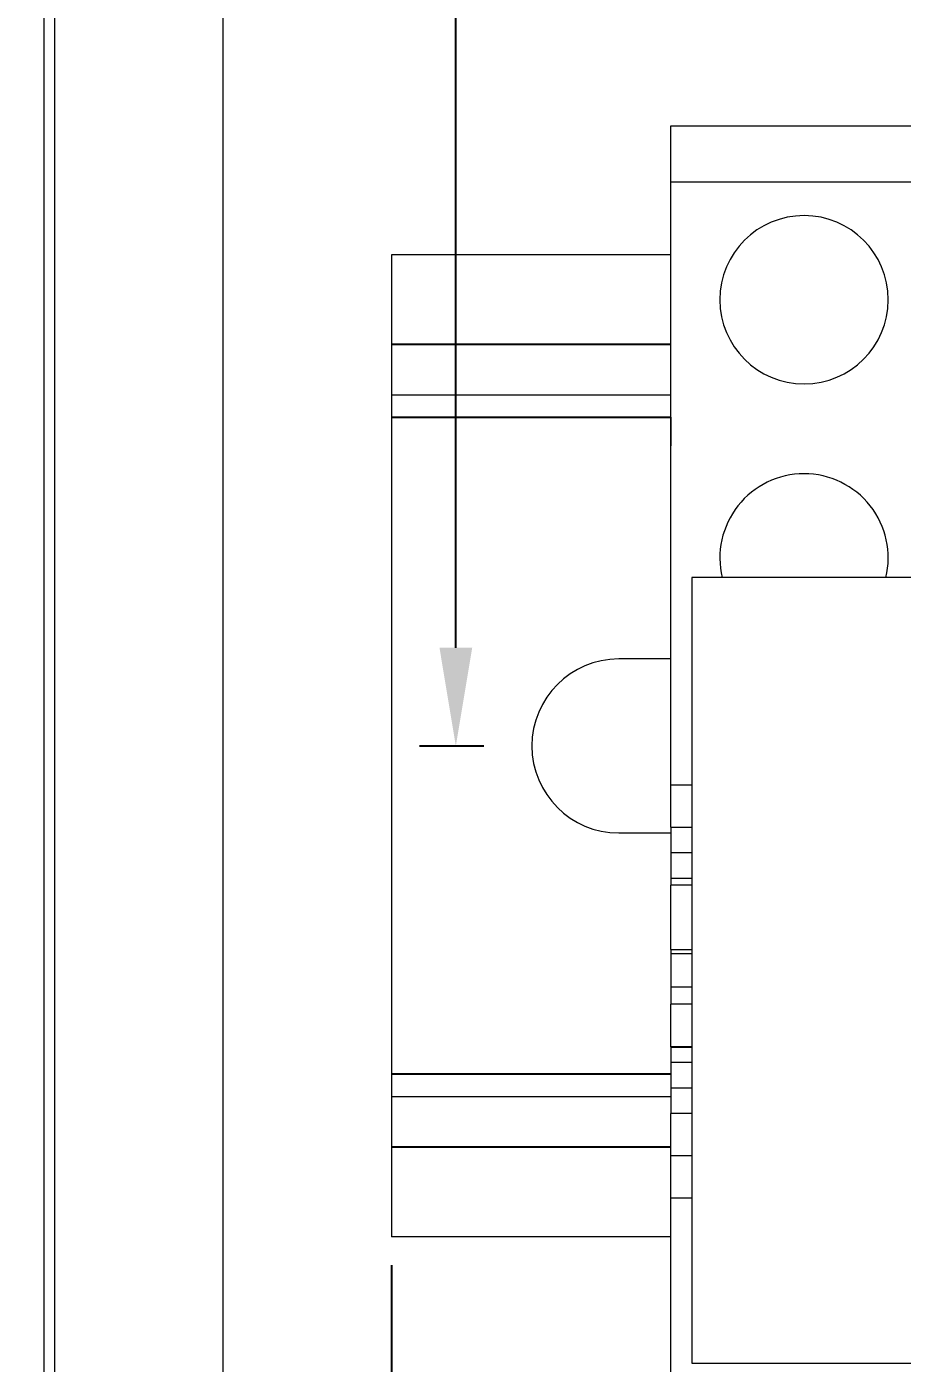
# Model space of a CAD drawing. Extents: x 4137 to 28680, y 2446 to 6814.
# Drawn here: x 10882.68 to 10913.88, y 4885.59 to 4933.22 of the extents above; entities that cross this region are included whole.
import ezdxf

# ---------------------------------------------------------------- set-up
doc = ezdxf.new("R2010")
doc.units = 0
doc.header["$LTSCALE"] = 0.5
doc.layers.get('0').update_dxf_attribs({"linetype": 'CONTINUOUS'})
doc.layers.get('DEFPOINTS').update_dxf_attribs({"linetype": 'CONTINUOUS'})
doc.layers.add('DIM', color=5, linetype='CONTINUOUS')
doc.layers.add('VOL', color=2, linetype='CONTINUOUS')
doc.styles.get("Standard").update_dxf_attribs({"font": 'simplex.shx'})
doc.dimstyles.new('YP115', dxfattribs={"dimscale": 0, "dimtxt": 37.5, "dimasz": 37.5, "dimexe": 0.5, "dimexo": 37.5, "dimgap": 22.5, "dimtad": 0, "dimtoh": 1, "dimdec": 1, "dimzin": 0, "dimdsep": 46, "dimtxsty": 'Standard', "dimcen": 0, "dimdle": 1.25, "dimadec": 0, "dimazin": 0, "dimtfac": 0.75, "dimtdec": 1, "dimtofl": 0, "dimtmove": 2, "dimatfit": 3, "dimfxl": 1, "dimtolj": 1, "dimtzin": 0, "dimarcsym": 0})

# ---------------------------------------------------------------- blocks, each defined once
blk = doc.blocks.new('*D29')
at = {"layer": 'DEFPOINTS', "color": 0, "transparency": 16777216}
for p in [(10897.968, 5020.091), (10901.677, 5020.091), (10895.677, 4907.591)]:
    blk.add_point(p, dxfattribs=at)
at = {"layer": 'DIM', "color": 0, "lineweight": -2, "transparency": 16777216}
for p, q in [((10900.677, 5020.091), (10896.968, 5020.091)), ((10897.968, 5016.591), (10897.968, 4957.416)), ((10897.968, 4911.091), (10897.968, 4942.282)), ((10896.677, 4907.591), (10898.968, 4907.591))]:
    blk.add_line(p, q, dxfattribs=at)
at = {"layer": 'DIM', "color": 0, "transparency": 16777216}
for points in [[(10897.385, 5016.591), (10898.551, 5016.591), (10897.968, 5020.091)], [(10897.385, 4911.091), (10898.551, 4911.091), (10897.968, 4907.591)]]:
    blk.add_solid(points, dxfattribs=at)
at = {"layer": 'DIM', "color": 0, "transparency": 16777216, "insert": (10897.968, 4949.849), "char_height": 3.5, "attachment_point": 5, "rotation": 90}
blk.add_mtext('\\A1;142.5', dxfattribs=at)
blk = doc.blocks.new('*D30')
at = {"layer": 'DEFPOINTS', "color": 0, "transparency": 16777216}
for p in [(10895.677, 4890.091), (10889.677, 4883.117), (10889.677, 4879.107)]:
    blk.add_point(p, dxfattribs=at)
at = {"layer": 'DIM', "color": 0, "lineweight": -2, "transparency": 16777216}
for p, q in [((10895.677, 4889.091), (10895.677, 4878.107)), ((10889.677, 4882.117), (10889.677, 4878.107)), ((10886.177, 4879.107), (10882.677, 4879.107)), ((10899.177, 4879.107), (10902.677, 4879.107))]:
    blk.add_line(p, q, dxfattribs=at)
at = {"layer": 'DIM', "color": 0, "transparency": 16777216}
for points in [[(10886.177, 4879.691), (10886.177, 4878.524), (10889.677, 4879.107)], [(10899.177, 4879.691), (10899.177, 4878.524), (10895.677, 4879.107)]]:
    blk.add_solid(points, dxfattribs=at)
at = {"layer": 'DIM', "color": 0, "transparency": 16777216, "insert": (10894.875, 4874.281), "char_height": 3.5, "attachment_point": 5}
blk.add_mtext('\\A1;6.0', dxfattribs=at)
blk = doc.blocks.new('*D32')
at = {"layer": 'DEFPOINTS', "color": 0, "transparency": 16777216}
for p in [(10895.677, 4890.091), (10889.677, 4883.117), (10889.677, 4879.107)]:
    blk.add_point(p, dxfattribs=at)
at = {"layer": 'DIM', "color": 0, "lineweight": -2, "transparency": 16777216}
for p, q in [((10895.677, 4889.091), (10895.677, 4878.107)), ((10889.677, 4882.117), (10889.677, 4878.107)), ((10886.177, 4879.107), (10882.677, 4879.107)), ((10899.177, 4879.107), (10902.677, 4879.107))]:
    blk.add_line(p, q, dxfattribs=at)
at = {"layer": 'DIM', "color": 0, "transparency": 16777216}
for points in [[(10886.177, 4879.691), (10886.177, 4878.524), (10889.677, 4879.107)], [(10899.177, 4879.691), (10899.177, 4878.524), (10895.677, 4879.107)]]:
    blk.add_solid(points, dxfattribs=at)
at = {"layer": 'DIM', "color": 0, "transparency": 16777216, "insert": (10894.875, 4874.281), "char_height": 3.5, "attachment_point": 5}
blk.add_mtext('\\A1;6.0', dxfattribs=at)

msp = doc.modelspace()

# ---------------------------------------------------------------- linework, layer by layer
at = {"color": 7, "linetype": 'Continuous', "lineweight": 15}
for p, q in [((10883.285, 5044.983), (10883.285, 4770.199)), ((10883.285, 5044.983), (10883.285, 4770.199)), ((10883.677, 4770.591), (10883.677, 5044.591)), ((10883.677, 4770.591), (10883.677, 5044.591)), ((10889.677, 4798.091), (10889.677, 4962.591)), ((10889.677, 4798.091), (10889.677, 4962.591)), ((10905.627, 4929.691), (10915.127, 4929.691)), ((10905.627, 4927.691), (10905.627, 4929.691)), ((10905.627, 4929.691), (10915.127, 4929.691)), ((10905.627, 4927.691), (10905.627, 4929.691)), ((10905.627, 4927.691), (10915.127, 4927.691)), ((10905.627, 4906.191), (10905.627, 4927.691)), ((10905.627, 4927.691), (10915.127, 4927.691)), ((10905.627, 4906.191), (10905.627, 4927.691)), ((10905.627, 4925.091), (10895.677, 4925.091)), ((10895.677, 4925.091), (10895.677, 4921.891)), ((10905.627, 4925.091), (10895.677, 4925.091)), ((10895.677, 4925.091), (10895.677, 4921.891)), ((10895.677, 4921.891), (10895.677, 4920.091)), ((10895.677, 4921.891), (10895.677, 4920.091)), ((10905.627, 4920.091), (10895.677, 4920.091)), ((10895.677, 4920.091), (10895.677, 4919.291)), ((10905.627, 4920.091), (10895.677, 4920.091)), ((10895.677, 4920.091), (10895.677, 4919.291)), ((10895.677, 4919.291), (10895.677, 4895.891)), ((10895.677, 4919.291), (10895.677, 4895.891)), ((10905.627, 4919.306), (10905.627, 4918.291)), ((10905.627, 4919.306), (10905.627, 4918.291)), ((10914.377, 4913.591), (10906.377, 4913.591)), ((10906.377, 4913.591), (10906.377, 4885.591)), ((10914.377, 4913.591), (10906.377, 4913.591)), ((10906.377, 4913.591), (10906.377, 4885.591)), ((10905.627, 4910.691), (10903.777, 4910.691)), ((10905.627, 4910.691), (10903.777, 4910.691)), ((10906.377, 4906.191), (10905.627, 4906.191)), ((10905.627, 4904.691), (10905.627, 4906.191)), ((10906.377, 4906.191), (10905.627, 4906.191)), ((10905.627, 4904.691), (10905.627, 4906.191)), ((10905.627, 4904.691), (10906.377, 4904.691)), ((10905.627, 4904.691), (10905.627, 4903.791)), ((10905.627, 4904.691), (10906.377, 4904.691)), ((10905.627, 4904.691), (10905.627, 4903.791)), ((10903.777, 4904.491), (10905.627, 4904.491)), ((10903.777, 4904.491), (10905.627, 4904.491)), ((10905.627, 4903.791), (10905.627, 4902.87)), ((10905.627, 4903.791), (10905.627, 4902.87)), ((10905.627, 4902.87), (10905.627, 4902.634)), ((10905.627, 4902.87), (10905.627, 4902.634)), ((10906.377, 4902.634), (10905.627, 4902.634)), ((10905.627, 4900.341), (10905.627, 4902.634)), ((10906.377, 4902.634), (10905.627, 4902.634)), ((10905.627, 4900.341), (10905.627, 4902.634)), ((10905.627, 4900.341), (10905.627, 4900.191)), ((10905.627, 4900.341), (10905.627, 4900.191)), ((10905.627, 4900.191), (10906.377, 4900.191)), ((10905.627, 4900.191), (10906.377, 4900.191)), ((10905.627, 4900.191), (10905.627, 4898.991)), ((10905.627, 4900.191), (10906.377, 4900.191)), ((10905.627, 4900.191), (10906.377, 4900.191)), ((10905.627, 4900.191), (10905.627, 4898.991)), ((10906.377, 4898.991), (10905.627, 4898.991)), ((10905.627, 4898.991), (10905.627, 4898.391)), ((10906.377, 4898.991), (10905.627, 4898.991)), ((10905.627, 4898.991), (10905.627, 4898.391)), ((10906.377, 4898.391), (10905.627, 4898.391)), ((10906.377, 4898.391), (10905.627, 4898.391)), ((10905.627, 4896.866), (10905.627, 4898.391)), ((10906.377, 4898.391), (10905.627, 4898.391)), ((10906.377, 4898.391), (10905.627, 4898.391)), ((10905.627, 4896.866), (10905.627, 4898.391)), ((10906.377, 4896.866), (10905.627, 4896.866)), ((10905.627, 4896.866), (10905.627, 4896.852)), ((10906.377, 4896.866), (10905.627, 4896.866)), ((10905.627, 4896.866), (10905.627, 4896.852)), ((10905.627, 4896.852), (10905.627, 4896.311)), ((10905.627, 4896.852), (10905.627, 4896.311)), ((10905.627, 4896.311), (10905.627, 4895.391)), ((10905.627, 4896.311), (10905.627, 4895.391)), ((10895.677, 4895.891), (10895.677, 4895.091)), ((10895.677, 4895.891), (10895.677, 4895.091)), ((10905.627, 4895.091), (10895.677, 4895.091)), ((10895.677, 4895.091), (10895.677, 4893.291)), ((10905.627, 4895.091), (10895.677, 4895.091)), ((10895.677, 4895.091), (10895.677, 4893.291)), ((10905.627, 4895.391), (10905.627, 4894.491)), ((10905.627, 4895.391), (10905.627, 4894.491)), ((10906.377, 4894.491), (10905.627, 4894.491)), ((10905.627, 4892.991), (10905.627, 4894.491)), ((10906.377, 4894.491), (10905.627, 4894.491)), ((10905.627, 4892.991), (10905.627, 4894.491)), ((10895.677, 4893.291), (10895.677, 4890.091)), ((10895.677, 4893.291), (10895.677, 4890.091)), ((10905.627, 4892.991), (10906.377, 4892.991)), ((10905.627, 4891.491), (10905.627, 4892.991)), ((10905.627, 4892.991), (10906.377, 4892.991)), ((10905.627, 4891.491), (10905.627, 4892.991)), ((10905.627, 4880.391), (10905.627, 4891.491)), ((10905.627, 4880.391), (10905.627, 4891.491)), ((10905.627, 4890.091), (10895.677, 4890.091)), ((10905.627, 4890.091), (10895.677, 4890.091)), ((10906.377, 4885.591), (10914.377, 4885.591)), ((10906.377, 4885.591), (10914.377, 4885.591))]:
    msp.add_line(p, q, dxfattribs=at)
at = {"color": 8, "linetype": 'Continuous', "lineweight": 15}
for p, q in [((10905.627, 4903.791), (10906.377, 4903.791)), ((10905.627, 4903.791), (10906.377, 4903.791)), ((10906.377, 4902.87), (10905.627, 4902.87)), ((10906.377, 4902.87), (10905.627, 4902.87)), ((10905.627, 4900.341), (10906.377, 4900.341)), ((10905.627, 4900.341), (10906.377, 4900.341)), ((10905.627, 4896.852), (10906.377, 4896.852)), ((10905.627, 4896.852), (10906.377, 4896.852)), ((10906.377, 4896.311), (10905.627, 4896.311)), ((10906.377, 4896.311), (10905.627, 4896.311)), ((10906.377, 4895.391), (10905.627, 4895.391)), ((10906.377, 4895.391), (10905.627, 4895.391)), ((10905.627, 4891.491), (10906.377, 4891.491)), ((10905.627, 4891.491), (10906.377, 4891.491))]:
    msp.add_line(p, q, dxfattribs=at)
at = {"color": 7, "linetype": 'Continuous', "lineweight": 15}
for centre, radius, start, end in [((10910.377, 4923.491), 3, 90, 270), ((10910.377, 4923.491), 3, 90, 270), ((10910.377, 4923.491), 3, 270, 90), ((10910.377, 4923.491), 3, 270, 90), ((10910.377, 4914.291), 3, 90, 193.4934), ((10910.377, 4914.291), 3, 90, 193.4934), ((10910.377, 4914.291), 3, 346.5066, 90), ((10910.377, 4914.291), 3, 346.5066, 90), ((10903.777, 4907.591), 3.1, 90, 270), ((10903.777, 4907.591), 3.1, 90, 270)]:
    msp.add_arc(centre, radius, start, end, dxfattribs=at)
at = {"layer": 'VOL'}
for p, q in [((10905.627, 4921.891), (10895.677, 4921.891)), ((10905.627, 4921.891), (10895.677, 4921.891)), ((10905.627, 4919.291), (10895.677, 4919.291)), ((10905.627, 4919.291), (10895.677, 4919.291)), ((10905.627, 4895.891), (10895.677, 4895.891)), ((10905.627, 4895.891), (10895.677, 4895.891)), ((10905.627, 4893.291), (10895.677, 4893.291)), ((10905.627, 4893.291), (10895.677, 4893.291))]:
    msp.add_line(p, q, dxfattribs=at)

# ---------------------------------------------------------------- dimensions: what is measured, and where the dimension line sits
at = {"layer": 'DIM'}
dim = msp.add_linear_dim(base=(10897.968, 5020.091), p1=(10895.677, 4907.591), p2=(10901.677, 5020.091), angle=90, text='142.5', dimstyle='YP115', override={"dimscale": 1, "dimtxt": 3.5, "dimasz": 3.5, "dimexe": 1, "dimexo": 1, "dimgap": 0.9, "dimtoh": 0, "dimdle": 1.3}, dxfattribs=at)
dim.commit()
dim.dimension.update_dxf_attribs({"geometry": '*D29', "text_midpoint": (10897.968, 4949.849), "dimtype": 160})
for picture in ['*D30', '*D32']:
    dim = msp.add_linear_dim(base=(10889.677, 4879.107), p1=(10895.677, 4890.091), p2=(10889.677, 4883.117), dimstyle='YP115', override={"dimscale": 1, "dimtxt": 3.5, "dimasz": 3.5, "dimexe": 1, "dimexo": 1, "dimgap": 0.9, "dimtoh": 0, "dimdle": 1.3}, dxfattribs=at)
    dim.commit()
    dim.dimension.update_dxf_attribs({"geometry": picture, "text_midpoint": (10894.875, 4874.281), "dimtype": 160})

doc.saveas('drawing.dxf')
